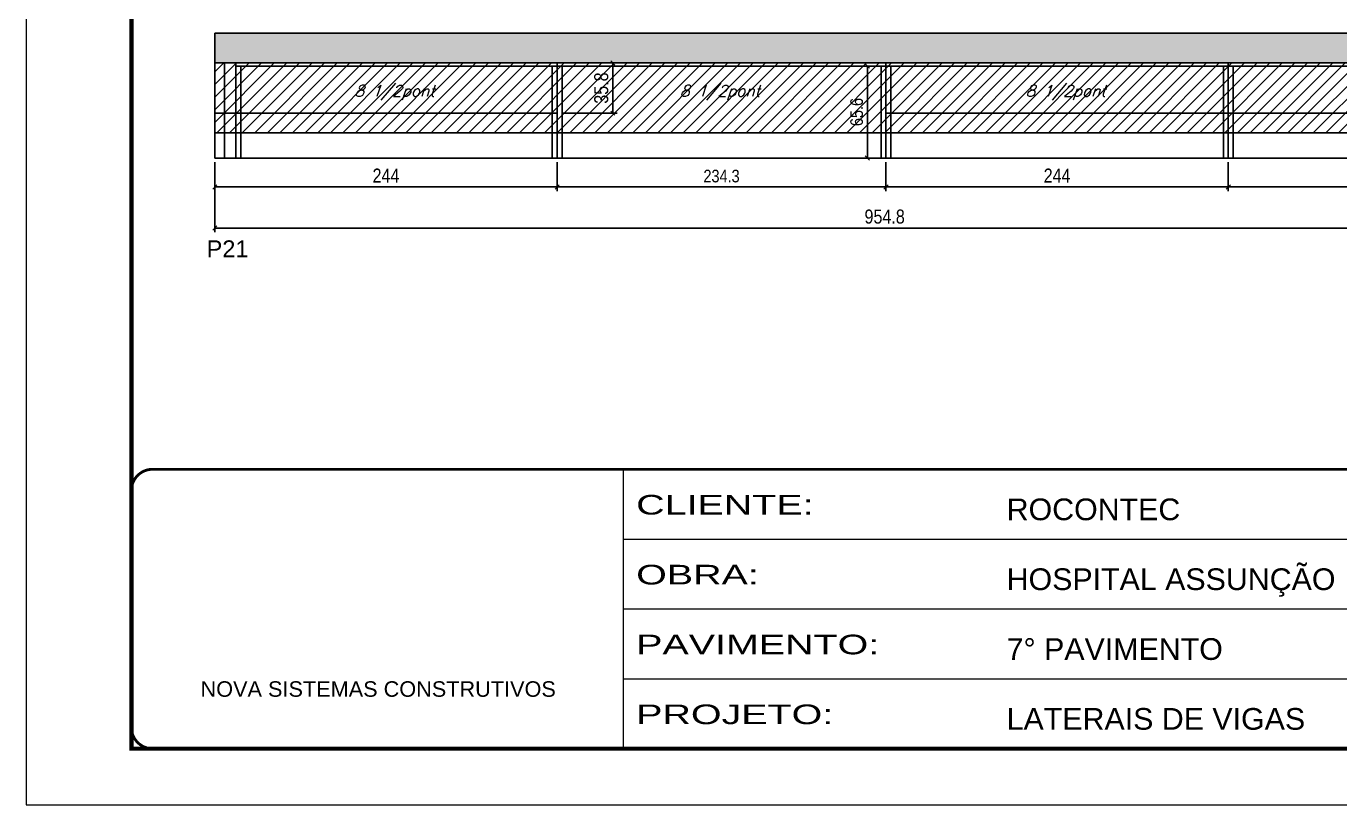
# Model space of a CAD drawing. Extents: x -20960 to -5926, y -2106 to 21915.
# Drawn here: x -12207 to -11271, y 17420 to 17975 of the extents above; entities that cross this region are included whole.
import ezdxf

# ---------------------------------------------------------------- set-up
doc = ezdxf.new("R2010")
doc.units = 0
doc.linetypes.add('CONTINUO', pattern=[0])
doc.linetypes.add('DASHED', pattern=[0.75, 0.5, -0.25])
for name, color, linetype in [('5', 5, 'Continuous'), ('COTA', 241, 'Continuous'), ('Painéis', 200, 'Continuous'), ('Reaproveitamento', 251, 'Continuous'), ('SARR_2.2x7', 40, 'Continuous'), ('SARR_3.5x7', 81, 'Continuous'), ('texto', 7, 'Continuous')]:
    doc.layers.add(name, color=color, linetype=linetype)
doc.layers.add('Folhas', color=255, linetype='Continuous', lineweight=9)
doc.layers.add('SARRAFO DE PRESSAO', color=251, linetype='DASHED', lineweight=9)
doc.styles.add('ARIAL', font='arial.ttf')
doc.styles.add('COTA TECNICA', font='techl___.ttf', dxfattribs={"height": 10})
doc.styles.add('COTA TECNICA-50', font='techl___.ttf', dxfattribs={"height": 9})
doc.styles.add('Romans', font='romans.shx')
doc.styles.get("Standard").update_dxf_attribs({"font": 'arial.ttf'})
doc.styles.add('Tecnologia', font='')
doc.styles.get('Tecnologia').set_extended_font_data('Forgotten Futurist')
doc.dimstyles.new('COTA PAINEL-50', dxfattribs={"dimtxt": 9, "dimasz": 3, "dimexe": 3, "dimexo": 3, "dimgap": 3, "dimtad": 1, "dimdec": 1, "dimzin": 12, "dimdsep": 46, "dimtxsty": 'COTA TECNICA-50', "dimblk1": 'OBLIQUE', "dimblk2": 'OBLIQUE', "dimsah": 1, "dimcen": 0.9, "dimclrd": 4, "dimclre": 4, "dimclrt": 240, "dimadec": 1, "dimazin": 3, "dimtfac": 1, "dimtdec": 1, "dimtmove": 0, "dimatfit": 3, "dimfxl": 1, "dimtolj": 1, "dimtzin": 12, "dimarcsym": 0})
doc.dimstyles.new('PAINEL', dxfattribs={"dimtxt": 10, "dimasz": 3, "dimexe": 3, "dimexo": 3, "dimgap": 3, "dimtad": 1, "dimdec": 1, "dimzin": 12, "dimdsep": 46, "dimtxsty": 'COTA TECNICA', "dimblk1": 'OBLIQUE', "dimblk2": 'OBLIQUE', "dimsah": 1, "dimcen": 0.9, "dimclrd": 4, "dimclre": 4, "dimclrt": 240, "dimadec": 1, "dimazin": 3, "dimtfac": 1, "dimtdec": 1, "dimtmove": 0, "dimatfit": 3, "dimfxl": 1, "dimtolj": 1, "dimtzin": 12, "dimarcsym": 0})

# ---------------------------------------------------------------- blocks, each defined once
blk = doc.blocks.new('9999999999')
at = {"color": 30, "linetype": 'CONTINUO'}
for p, q in [((98564.56, 34230.21), (98564.56, 34429.45)), ((98564.56, 34379.64), (99583.98, 34379.64)), ((98564.56, 34329.83), (99487.98, 34329.83)), ((98564.56, 34280.02), (99487.98, 34280.02))]:
    blk.add_line(p, q, dxfattribs=at)
at = {"color": 30, "linetype": 'CONTINUO', "const_width": 2}
blk.add_lwpolyline([(99583.98, 34230.21), (99583.98, 34414.45, 0.414214), (99568.98, 34429.45), (98228.98, 34429.45, 0.414214), (98213.98, 34414.45), (98213.98, 34245.21, 0.414214), (98228.98, 34230.21), (99583.98, 34230.21)], format="xyb", dxfattribs=at)
at = {"layer": 'Folhas'}
blk.add_lwpolyline([(98138.98, 34190.21), (99623.98, 34190.21), (99623.98, 35240.21), (98138.98, 35240.21)], close=True, dxfattribs=at)
at = {"layer": 'Folhas', "color": 30, "const_width": 3}
blk.add_lwpolyline([(98213.98, 34230.21), (99583.98, 34230.21), (99583.98, 35200.21), (98213.98, 35200.21)], close=True, dxfattribs=at)
at = {"color": 7, "linetype": 'Continuous', "ltscale": 5, "style": 'ARIAL'}
for s, height, p in [('ROCONTEC', 15.483, (98837.68, 34393.13)), ('HOSPITAL ASSUNÇÃO', 15.4829, (98837.68, 34343.32)), ('7° PAVIMENTO', 15.4829, (98837.68, 34293.51)), ('NOVA SISTEMAS CONSTRUTIVOS', 11.0592, (98263.19, 34267.21)), ('LATERAIS DE VIGAS', 15.4829, (98837.68, 34243.7))]:
    blk.add_text(s, height=height, dxfattribs=at).set_placement(p)
at = {"layer": 'Folhas', "color": 7, "style": 'Tecnologia', "width": 1.5}
for s, p in [('CLIENTE:', (98573.65, 34397.17)), ('OBRA:', (98573.65, 34347.31)), ('PAVIMENTO:', (98573.65, 34297.5)), ('PROJETO:', (98573.65, 34247.69))]:
    blk.add_text(s, height=14, dxfattribs=at).set_placement(p)
blk = doc.blocks.new('_Oblique')
at = {"color": 0, "linetype": 'ByBlock', "lineweight": -2}
blk.add_line((-0.5, -0.5), (0.5, 0.5), dxfattribs=at)
blk = doc.blocks.new('*D1061')
at = {"layer": 'COTA', "color": 4, "linetype": 'ByBlock', "lineweight": -2, "transparency": 16777216}
for p, q in [((-12072.65, 17877.89), (-12072.65, 17857.28)), ((-11828.65, 17877.89), (-11828.65, 17857.28)), ((-12072.65, 17860.28), (-11828.65, 17860.28))]:
    blk.add_line(p, q, dxfattribs=at)
at = {"layer": 'Defpoints', "color": 0, "linetype": 'ByBlock', "transparency": 16777216}
for p in [(-12072.65, 17880.89), (-11828.65, 17880.89), (-11828.65, 17860.28)]:
    blk.add_point(p, dxfattribs=at)
at = {"layer": 'COTA', "color": 4, "linetype": 'ByBlock', "lineweight": -2, "transparency": 16777216, "xscale": 3, "yscale": 3, "zscale": 3, "rotation": 180}
blk.add_blockref('_Oblique', (-12072.65, 17860.28), dxfattribs=at)
at = {"layer": 'COTA', "color": 4, "linetype": 'ByBlock', "lineweight": -2, "transparency": 16777216, "xscale": 3, "yscale": 3, "zscale": 3}
blk.add_blockref('_Oblique', (-11828.65, 17860.28), dxfattribs=at)
at = {"layer": 'COTA', "color": 240, "linetype": 'ByBlock', "transparency": 16777216, "insert": (-11950.65, 17868.36), "char_height": 10, "attachment_point": 5, "style": 'COTA TECNICA'}
blk.add_mtext('\\A1;244', dxfattribs=at)
blk = doc.blocks.new('*D1062')
at = {"layer": 'COTA', "color": 4, "linetype": 'ByBlock', "lineweight": -2, "transparency": 16777216}
for p, q in [((-11594.35, 17877.89), (-11594.35, 17857.28)), ((-11350.35, 17877.89), (-11350.35, 17857.28)), ((-11594.35, 17860.28), (-11350.35, 17860.28))]:
    blk.add_line(p, q, dxfattribs=at)
at = {"layer": 'Defpoints', "color": 0, "linetype": 'ByBlock', "transparency": 16777216}
for p in [(-11594.35, 17880.89), (-11350.35, 17880.89), (-11350.35, 17860.28)]:
    blk.add_point(p, dxfattribs=at)
at = {"layer": 'COTA', "color": 4, "linetype": 'ByBlock', "lineweight": -2, "transparency": 16777216, "xscale": 3, "yscale": 3, "zscale": 3, "rotation": 180}
blk.add_blockref('_Oblique', (-11594.35, 17860.28), dxfattribs=at)
at = {"layer": 'COTA', "color": 4, "linetype": 'ByBlock', "lineweight": -2, "transparency": 16777216, "xscale": 3, "yscale": 3, "zscale": 3}
blk.add_blockref('_Oblique', (-11350.35, 17860.28), dxfattribs=at)
at = {"layer": 'COTA', "color": 240, "linetype": 'ByBlock', "transparency": 16777216, "insert": (-11472.35, 17868.36), "char_height": 10, "attachment_point": 5, "style": 'COTA TECNICA'}
blk.add_mtext('\\A1;244', dxfattribs=at)
blk = doc.blocks.new('*D1064')
at = {"layer": 'COTA', "color": 4, "linetype": 'ByBlock', "lineweight": -2, "transparency": 16777216}
for p, q in [((-12072.65, 17877.89), (-12072.65, 17827.94)), ((-11117.85, 17877.89), (-11117.85, 17827.94)), ((-12072.65, 17830.94), (-11117.85, 17830.94))]:
    blk.add_line(p, q, dxfattribs=at)
at = {"layer": 'Defpoints', "color": 0, "linetype": 'ByBlock', "transparency": 16777216}
for p in [(-12072.65, 17880.89), (-11117.85, 17880.89), (-11117.85, 17830.94)]:
    blk.add_point(p, dxfattribs=at)
at = {"layer": 'COTA', "color": 4, "linetype": 'ByBlock', "lineweight": -2, "transparency": 16777216, "xscale": 3, "yscale": 3, "zscale": 3, "rotation": 180}
blk.add_blockref('_Oblique', (-12072.65, 17830.94), dxfattribs=at)
at = {"layer": 'COTA', "color": 4, "linetype": 'ByBlock', "lineweight": -2, "transparency": 16777216, "xscale": 3, "yscale": 3, "zscale": 3}
blk.add_blockref('_Oblique', (-11117.85, 17830.94), dxfattribs=at)
at = {"layer": 'COTA', "color": 240, "linetype": 'ByBlock', "transparency": 16777216, "insert": (-11595.25, 17839.08), "char_height": 10, "attachment_point": 5, "style": 'COTA TECNICA'}
blk.add_mtext('\\A1;954.8', dxfattribs=at)
blk = doc.blocks.new('*D1065')
at = {"layer": 'COTA', "color": 4, "lineweight": -2, "ltscale": 25, "transparency": 16777216}
for p, q in [((-11350.35, 17877.89), (-11350.35, 17857.28)), ((-11117.85, 17877.89), (-11117.85, 17857.28)), ((-11350.35, 17860.28), (-11117.85, 17860.28))]:
    blk.add_line(p, q, dxfattribs=at)
at = {"layer": 'Defpoints', "color": 0, "ltscale": 25, "transparency": 16777216}
for p in [(-11350.35, 17880.89), (-11117.85, 17880.89), (-11117.85, 17860.28)]:
    blk.add_point(p, dxfattribs=at)
at = {"layer": 'COTA', "color": 4, "lineweight": -2, "ltscale": 25, "transparency": 16777216, "xscale": 3, "yscale": 3, "zscale": 3, "rotation": 180}
blk.add_blockref('_Oblique', (-11350.35, 17860.28), dxfattribs=at)
at = {"layer": 'COTA', "color": 4, "lineweight": -2, "ltscale": 25, "transparency": 16777216, "xscale": 3, "yscale": 3, "zscale": 3}
blk.add_blockref('_Oblique', (-11117.85, 17860.28), dxfattribs=at)
at = {"layer": 'COTA', "color": 240, "ltscale": 25, "transparency": 16777216, "insert": (-11234.1, 17868.5), "char_height": 10, "attachment_point": 5, "style": 'COTA TECNICA'}
blk.add_mtext('\\A1;232.5', dxfattribs=at)
blk = doc.blocks.new('*D1103')
at = {"layer": 'COTA', "color": 4, "lineweight": -2, "ltscale": 25, "transparency": 16777216}
for p, q in [((-11120.85, 17948.69), (-11791.94, 17948.69)), ((-11788.94, 17912.89), (-11788.94, 17948.69)), ((-11825.65, 17912.89), (-11785.94, 17912.89))]:
    blk.add_line(p, q, dxfattribs=at)
at = {"layer": 'Defpoints', "color": 0, "ltscale": 25, "transparency": 16777216}
for p in [(-11788.94, 17948.69), (-11117.85, 17948.69), (-11828.65, 17912.89)]:
    blk.add_point(p, dxfattribs=at)
at = {"layer": 'COTA', "color": 4, "lineweight": -2, "ltscale": 25, "transparency": 16777216, "xscale": 3, "yscale": 3, "zscale": 3}
for p, rotation in [((-11788.94, 17948.69), 90), ((-11788.94, 17912.89), 270)]:
    blk.add_blockref('_Oblique', p, dxfattribs=dict(at, rotation=rotation))
at = {"layer": 'COTA', "color": 240, "ltscale": 25, "transparency": 16777216, "insert": (-11797.18, 17930.79), "char_height": 10, "attachment_point": 5, "rotation": 90, "style": 'COTA TECNICA'}
blk.add_mtext('\\A1;35.8', dxfattribs=at)
blk = doc.blocks.new('*D1041')
at = {"layer": 'COTA', "color": 4, "lineweight": -2, "transparency": 16777216}
for p, q in [((-11828.65, 17877.89), (-11828.65, 17857.28)), ((-11594.35, 17877.89), (-11594.35, 17857.28)), ((-11828.65, 17860.28), (-11594.35, 17860.28))]:
    blk.add_line(p, q, dxfattribs=at)
at = {"layer": 'Defpoints', "color": 0, "transparency": 16777216}
for p in [(-11828.65, 17880.89), (-11594.35, 17880.89), (-11594.35, 17860.28)]:
    blk.add_point(p, dxfattribs=at)
at = {"layer": 'COTA', "color": 4, "lineweight": -2, "transparency": 16777216, "xscale": 3, "yscale": 3, "zscale": 3, "rotation": 180}
blk.add_blockref('_Oblique', (-11828.65, 17860.28), dxfattribs=at)
at = {"layer": 'COTA', "color": 4, "lineweight": -2, "transparency": 16777216, "xscale": 3, "yscale": 3, "zscale": 3}
blk.add_blockref('_Oblique', (-11594.35, 17860.28), dxfattribs=at)
at = {"layer": 'COTA', "color": 240, "transparency": 16777216, "insert": (-11711.5, 17867.98), "char_height": 9, "attachment_point": 5, "style": 'COTA TECNICA-50'}
blk.add_mtext('\\A1;234.3', dxfattribs=at)
blk = doc.blocks.new('*D1091')
at = {"layer": 'COTA', "color": 4, "lineweight": -2, "transparency": 16777216}
for p, q in [((-11600.85, 17946.49), (-11610.56, 17946.49)), ((-11607.56, 17880.89), (-11607.56, 17946.49)), ((-11600.85, 17880.89), (-11610.56, 17880.89))]:
    blk.add_line(p, q, dxfattribs=at)
at = {"layer": 'Defpoints', "color": 0, "transparency": 16777216}
for p in [(-11607.56, 17946.49), (-11597.85, 17946.49), (-11597.85, 17880.89)]:
    blk.add_point(p, dxfattribs=at)
at = {"layer": 'COTA', "color": 4, "lineweight": -2, "transparency": 16777216, "xscale": 3, "yscale": 3, "zscale": 3}
for p, rotation in [((-11607.56, 17946.49), 90), ((-11607.56, 17880.89), 270)]:
    blk.add_blockref('_Oblique', p, dxfattribs=dict(at, rotation=rotation))
at = {"layer": 'COTA', "color": 240, "transparency": 16777216, "insert": (-11615.15, 17913.69), "char_height": 9, "attachment_point": 5, "rotation": 90, "style": 'COTA TECNICA-50'}
blk.add_mtext('\\A1;65.6', dxfattribs=at)

msp = doc.modelspace()

# ---------------------------------------------------------------- hatches: boundary and pattern name
at = {"layer": 'COTA', "linetype": 'ByBlock'}
h = msp.add_hatch(dxfattribs=at)
h.set_pattern_fill('AR-CONC', color=256, scale=0.03)
h.set_pattern_definition([(50, (-1711.812, 1306.3604), (5.4655401, -0.4781726), [0.5715, -6.2865]), (355, (-1711.812, 1306.3604), (-1.0573026, 5.7317054), [0.4572, -5.0292175]), (100.451445, (-1711.3567, 1306.3205), (4.4082374, 5.2535326), [0.4857003, -5.3427073]), (46.1842, (-1711.812, 1307.8844), (8.1323712, -1.2612698), [0.85725, -9.42975]), (96.635558, (-1711.1345, 1307.779), (7.122124, 7.4227837), [0.7285507, -8.0140682]), (351.18415, (-1711.812, 1307.884), (7.122124, 7.4227837), [0.685799, -7.543792]), (21, (-1711.05, 1307.5034), (4.5484317, -3.0679559), [0.5715, -6.2865]), (326, (-1711.05, 1307.5034), (1.8540609, 5.525639), [0.4572, -5.0292]), (71.451445, (-1710.671, 1307.2477), (6.4024926, 2.457683), [0.4857003, -5.3426981]), (37.5, (-1711.8121, 1306.3604), (0.0926581, 2.53665117), [0, -4.96824, 0, -5.1054, 0, -5.04825]), (7.5, (-1711.8121, 1306.3604), (2.00458988, 3.00541724), [0, -2.91084, 0, -4.85394, 0, -1.92405]), (327.5, (-1713.5114, 1306.3604), (4.06771786, -0.17186232), [0, -1.905, 0, -5.9436, 0, -7.8867]), (317.5, (-1714.2734, 1306.3604), (4.44387544, 0.7627947), [0, -2.4765, 0, -3.94716, 0, -5.6007])])
h.paths.add_polyline_path([(-12072.65, 17969.89), (-12072.65, 17948.69), (-11117.85, 17948.69), (-11117.85, 17969.89)])
at = {"layer": 'Reaproveitamento', "linetype": 'ByBlock'}
h = msp.add_hatch(dxfattribs=at)
h.set_pattern_fill('ANSI31', color=256, scale=2)
h.set_pattern_definition([(45, (-155040.696, -14972.749), (-4.49012806, 4.49012806), [])])
h.paths.add_polyline_path([(-11117.85, 17898.89), (-11117.85, 17948.69), (-12072.65, 17948.69), (-12072.65, 17898.89)])

# ---------------------------------------------------------------- linework, layer by layer
at = {"layer": 'COTA', "linetype": 'ByBlock'}
for p in [(-11117.85, 17969.89), (-12072.65, 17948.69)]:
    msp.add_line(p, (-12072.65, 17969.89), dxfattribs=at)
at = {"layer": 'Painéis', "linetype": 'ByBlock'}
for p, q in [((-12072.65, 17948.69), (-11117.85, 17948.69)), ((-12072.65, 17948.69), (-12072.65, 17880.89)), ((-11828.65, 17948.69), (-11828.65, 17880.89)), ((-11594.35, 17948.69), (-11594.35, 17880.89)), ((-11350.35, 17948.69), (-11350.35, 17880.89)), ((-12072.65, 17912.89), (-11828.65, 17912.89)), ((-11594.35, 17912.89), (-11117.85, 17912.89)), ((-11117.85, 17898.89), (-12072.65, 17898.89)), ((-11117.85, 17880.89), (-12072.65, 17880.89))]:
    msp.add_line(p, q, dxfattribs=at)
at = {"layer": 'SARR_2.2x7', "linetype": 'Continuous', "ltscale": 50}
for p, q in [((-12065.65, 17948.69), (-12065.65, 17912.89)), ((-12057.65, 17946.49), (-11828.65, 17946.49)), ((-11828.65, 17946.49), (-11594.35, 17946.49)), ((-11594.35, 17946.49), (-11350.35, 17946.49)), ((-11350.35, 17946.49), (-11132.85, 17946.49)), ((-12065.65, 17912.89), (-12065.65, 17898.89)), ((-12065.65, 17898.89), (-12065.65, 17880.89))]:
    msp.add_line(p, q, dxfattribs=at)
at = {"layer": 'SARR_3.5x7'}
for p, q in [((-12057.65, 17948.69), (-12057.65, 17880.89)), ((-12054.15, 17946.49), (-12054.15, 17880.89)), ((-11832.15, 17946.49), (-11832.15, 17880.89)), ((-11825.15, 17946.49), (-11825.15, 17880.89)), ((-11597.85, 17946.49), (-11597.85, 17880.89)), ((-11590.85, 17946.49), (-11590.85, 17880.89)), ((-11353.85, 17946.49), (-11353.85, 17880.89)), ((-11346.85, 17946.49), (-11346.85, 17880.89)), ((-11828.65, 17912.89), (-11828.65, 17880.89)), ((-11594.35, 17912.89), (-11594.35, 17880.89)), ((-11350.35, 17912.89), (-11350.35, 17880.89)), ((-12057.65, 17880.89), (-12054.15, 17880.89)), ((-11832.15, 17880.89), (-11825.15, 17880.89)), ((-11597.85, 17880.89), (-11590.85, 17880.89)), ((-11353.85, 17880.89), (-11346.85, 17880.89))]:
    msp.add_line(p, q, dxfattribs=at)

# ---------------------------------------------------------------- block references
at = {"layer": 'SARRAFO DE PRESSAO', "color": 6, "linetype": 'ByBlock'}
msp.add_blockref('9999999999', (-110345.98, -16770.54), dxfattribs=at)

# ---------------------------------------------------------------- texts
at = {"layer": '5', "linetype": 'Continuous'}
msp.add_text('P21', height=12, rotation=0.00004, dxfattribs=at).set_placement((-12078.45, 17810.16))
at = {"layer": 'texto', "color": 2, "char_height": 8, "attachment_point": 5, "style": 'Romans'}
for insert in [(-11944.54, 17927.46), (-11712.64, 17927.46), (-11466.24, 17927.46)]:
    msp.add_mtext('{\\Q19;\\C256;8 1/2pont}', dxfattribs=dict(at, insert=insert))

# ---------------------------------------------------------------- dimensions: what is measured, and where the dimension line sits
at = {"layer": 'COTA', "ltscale": 25}
dim = msp.add_linear_dim(base=(-11788.94, 17948.69), p1=(-11828.65, 17912.89), p2=(-11117.85, 17948.69), angle=90, dimstyle='PAINEL', override={"dimtmove": 1}, dxfattribs=at)
dim.commit()
dim.dimension.update_dxf_attribs({"geometry": '*D1103', "text_midpoint": (-11797.18, 17930.79)})
at = {"layer": 'COTA'}
dim = msp.add_linear_dim(base=(-11607.56, 17946.49), p1=(-11597.85, 17880.89), p2=(-11597.85, 17946.49), angle=90, dimstyle='COTA PAINEL-50', dxfattribs=at)
dim.commit()
dim.dimension.update_dxf_attribs({"geometry": '*D1091', "text_midpoint": (-11615.15, 17913.69)})
at = {"layer": 'COTA', "linetype": 'ByBlock'}
for base, p2, picture, middle in [((-11828.65, 17860.28), (-11828.65, 17880.89), '*D1061', (-11950.65, 17868.36)), ((-11117.85, 17830.94), (-11117.85, 17880.89), '*D1064', (-11595.25, 17839.08))]:
    dim = msp.add_linear_dim(base=base, p1=(-12072.65, 17880.89), p2=p2, dimstyle='PAINEL', dxfattribs=at)
    dim.commit()
    dim.dimension.update_dxf_attribs({"geometry": picture, "text_midpoint": middle})
at = {"layer": 'COTA'}
dim = msp.add_linear_dim(base=(-11594.35, 17860.28), p1=(-11828.65, 17880.89), p2=(-11594.35, 17880.89), dimstyle='COTA PAINEL-50', dxfattribs=at)
dim.commit()
dim.dimension.update_dxf_attribs({"geometry": '*D1041', "text_midpoint": (-11711.5, 17867.98)})
at = {"layer": 'COTA', "linetype": 'ByBlock'}
dim = msp.add_linear_dim(base=(-11350.35, 17860.28), p1=(-11594.35, 17880.89), p2=(-11350.35, 17880.89), dimstyle='PAINEL', override={"dimtmove": 1}, dxfattribs=at)
dim.commit()
dim.dimension.update_dxf_attribs({"geometry": '*D1062', "text_midpoint": (-11472.35, 17868.36)})
at = {"layer": 'COTA', "ltscale": 25}
dim = msp.add_linear_dim(base=(-11117.85, 17860.28), p1=(-11350.35, 17880.89), p2=(-11117.85, 17880.89), dimstyle='PAINEL', dxfattribs=at)
dim.commit()
dim.dimension.update_dxf_attribs({"geometry": '*D1065', "text_midpoint": (-11234.1, 17868.5)})

doc.saveas('drawing.dxf')
